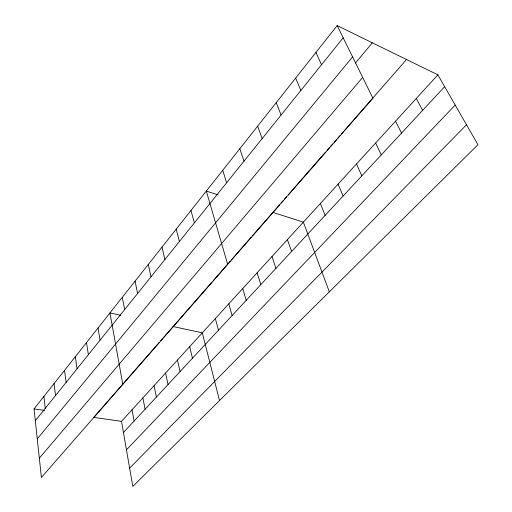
<?xml version="1.0" encoding="UTF-8"?>
<svg xmlns="http://www.w3.org/2000/svg" width="512" height="512" viewBox="0 0 512 512"><rect width="100%" height="100%" fill="white"/><g stroke="black" fill="none" stroke-linecap="round" stroke-linejoin="round"><path stroke-width="0.77" d="M337.165 25.6L372.909 98.202L41.402 477.466L34.061 408.902L337.165 25.6L437.875 74.842L477.939 144.704L132.819 486.4L121.498 421.325L437.875 74.842M35.322 420.691L343.174 37.818M37.274 438.886L352.57 56.89M355.514 62.995L372.326 42.797M39.341 458.182L362.669 77.408M159.155 342.566L93.766 417.382L121.498 421.325M160.723 340.768L162.797 338.4M163.827 337.216L211.962 282.138M213.504 280.371L227.181 264.723M227.706 264.122L230.33 261.12M231.379 259.917L251.334 237.082M252.384 235.885L272.371 213.011M279.552 204.794L272.902 212.403L303.36 222.157L329.318 291.846M281.088 203.04L283.13 200.698M284.666 198.938L286.714 196.602M288.25 194.842L325.581 152.128M327.117 150.362L329.683 147.424M330.714 146.253L332.768 143.904M334.304 142.138L336.358 139.789M337.901 138.029L339.955 135.68M341.491 133.914L343.546 131.565M344.576 130.387L406.515 59.507M123.45 432.538L444.653 86.662M126.458 449.83L455.206 105.062M129.645 468.141L466.515 124.787M34.061 408.902L44.666 410.413M120.672 315.251L109.946 312.941L122.803 384.339M173.152 326.547L202.304 332.826L219.514 400.563M218.15 194.874L206.304 191.085L227.686 264.346M416.269 98.502L422.643 110.368M395.539 121.21L401.53 133.094M375.635 143.002L381.274 154.912M315.942 52.435L321.536 64.73M356.512 163.955L361.811 175.866M295.654 78.093L300.858 90.445M338.112 184.096L343.104 196.006M320.41 203.488L325.114 215.386M276.243 102.637L281.082 115.04M257.651 126.15L262.157 138.579M287.398 239.635L291.578 251.494M239.827 148.691L244.019 161.133M271.994 256.512L275.936 268.339M257.107 272.813L260.832 284.608M222.726 170.317L226.63 182.765M242.72 288.57L246.234 300.32M228.806 303.802L232.122 315.52M190.976 210.464L194.362 222.893M215.341 318.554L218.47 330.221M176.218 229.126L179.373 241.536M189.677 346.656L192.461 358.221M161.997 247.11L164.934 259.488M177.44 360.058L180.064 371.571M148.288 264.454L151.021 276.794M165.574 373.056L168.051 384.512M135.059 281.184L137.6 293.485M154.061 385.664L156.397 397.062M142.886 397.901L145.088 409.242M122.285 297.338L124.653 309.594M132.038 409.786L134.112 421.062M98.016 328.019L100.058 340.179M86.483 342.611L88.371 354.707M75.322 356.723L77.069 368.768M64.512 370.394L66.131 382.374M54.042 383.629L55.539 395.546M43.898 396.461L45.274 408.314"/></g></svg>
